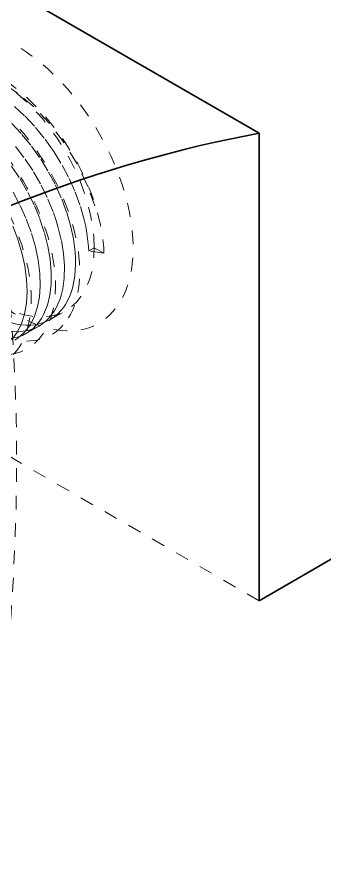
# Model space of a CAD drawing. Header units: millimetres. Extents: x -742 to 742, y -525 to 525.
# Drawn here: x 459 to 481.5, y 147.9 to 210.3 of the extents above; entities that cross this region are included whole.
import ezdxf

# ---------------------------------------------------------------- set-up
doc = ezdxf.new("R2010")
doc.units = ezdxf.units.MM
doc.linetypes.add('虚线', pattern=[2, 1, -1])
doc.layers.get('0').update_dxf_attribs({"lineweight": 35})
doc.layers.add('粗实线层', color=7, linetype='Continuous', lineweight=35)
doc.layers.add('虚线层', color=6, linetype='虚线', lineweight=18)

# ---------------------------------------------------------------- blocks, each defined once
blk = doc.blocks.new('*X14')
for p, q in [((-316.644, -14.033), (-224.72, -67.106)), ((-224.72, -67.106), (-224.72, -101.165)), ((-224.72, -101.165), (-179.453, -75.03))]:
    blk.add_line(p, q)
blk.add_ellipse((-260.075, -207.31), major_axis=(-77.5, -134.234), ratio=0.57735, start_param=3.598535, end_param=3.926987)
at = {"layer": '虚线层', "color": 7}
for p, q in [((-236.741, -75.445), (-237.149, -75.681)), ((-236.034, -75.854), (-237.149, -75.681)), ((-236.034, -75.854), (-236.741, -75.445)), ((-239.953, -80.682), (-238.812, -80.023)), ((-241.72, -81.702), (-240.764, -81.151)), ((-224.72, -101.165), (-250.075, -86.526))]:
    blk.add_line(p, q, dxfattribs=at)
for points in [[(-242.556, -65.15), (-241.788, -65.862), (-241.018, -66.689), (-240.33, -67.54), (-240.003, -67.989), (-239.694, -68.443), (-239.087, -69.435), (-238.575, -70.407), (-238.134, -71.394), (-237.753, -72.435), (-237.474, -73.417), (-237.365, -73.905), (-237.279, -74.378), (-237.166, -75.351), (-237.149, -75.681)], [(-238.834, -79.577), (-238.527, -78.977), (-238.403, -78.642), (-238.301, -78.292), (-238.152, -77.491), (-238.098, -76.661), (-238.102, -76.22), (-238.128, -75.775), (-238.254, -74.795), (-238.462, -73.832), (-238.754, -72.849), (-239.147, -71.807), (-239.597, -70.821), (-240.117, -69.852), (-240.732, -68.864), (-241.377, -67.968), (-242.073, -67.126), (-242.849, -66.31)], [(-242.479, -68.079), (-241.779, -69), (-241.168, -69.922), (-240.619, -70.879), (-240.115, -71.91), (-239.713, -72.902), (-239.54, -73.402), (-239.39, -73.891), (-239.137, -74.915), (-238.982, -75.859), (-238.913, -76.764), (-238.934, -77.66), (-239.043, -78.45), (-239.13, -78.822), (-239.236, -79.169), (-239.528, -79.838), (-239.65, -80.049)], [(-236.693, -72.4), (-237.216, -70.977), (-237.995, -69.347), (-238.934, -67.809), (-240.009, -66.395), (-241.141, -65.192), (-242.337, -64.178), (-242.967, -63.744)], [(-241.72, -81.702), (-241.714, -81.699), (-241.201, -81.323), (-240.783, -80.861), (-240.599, -80.592), (-240.437, -80.304), (-240.157, -79.623), (-239.976, -78.895), (-239.881, -78.097), (-239.873, -77.192), (-239.953, -76.281), (-240.119, -75.331), (-240.383, -74.304), (-240.718, -73.314), (-241.133, -72.324), (-241.647, -71.296), (-242.205, -70.343), (-242.823, -69.425)], [(-242.747, -82.121), (-242.348, -81.582), (-242.047, -80.976), (-241.824, -80.284), (-241.68, -79.477), (-241.63, -78.642), (-241.669, -77.754), (-241.803, -76.774), (-242.017, -75.809), (-242.313, -74.824), (-242.709, -73.781)], [(-242.657, -71.41), (-242.142, -72.381), (-241.699, -73.369), (-241.313, -74.411), (-241.027, -75.393), (-240.824, -76.354), (-240.703, -77.329), (-240.679, -78.212), (-240.699, -78.636), (-240.741, -79.038), (-240.897, -79.835), (-241.129, -80.514), (-241.441, -81.108), (-241.85, -81.633), (-242.313, -82.031), (-242.533, -82.171)], [(-239.952, -80.682), (-239.883, -80.64), (-239.631, -80.468), (-239.4, -80.272), (-238.966, -79.776), (-238.834, -79.577)], [(-239.65, -80.049), (-240.032, -80.557), (-240.252, -80.776), (-240.485, -80.967), (-240.764, -81.15)], [(-243.484, -80.699), (-243.145, -80.824), (-242.39, -81.022), (-242.082, -81.069)], [(-242.082, -81.069), (-241.704, -81.097), (-241.373, -81.093), (-241.057, -81.061), (-240.932, -81.04)], [(-240.932, -81.04), (-240.427, -80.903), (-239.952, -80.682)], [(-242.335, -81.568), (-242.95, -81.534), (-243.626, -81.397)], [(-241.248, -81.374), (-241.61, -81.481), (-241.922, -81.537), (-242.241, -81.565), (-242.335, -81.568)], [(-240.764, -81.15), (-241.031, -81.287), (-241.248, -81.374)], [(-242.868, -82.087), (-242.264, -81.947), (-241.979, -81.835), (-241.72, -81.702)]]:
    blk.add_lwpolyline(points, dxfattribs=at)
for centre, major_axis, start_param, end_param in [((-351.999, -154.237), (-77.5, -134.234), 1.611946, 3.100445), ((-242.397, -70.546), (-6, 10.392), 1.714002, 7.784951), ((-243.812, -71.363), (-5, 8.66), 5.37802, 10.210176), ((-243.812, -71.363), (-5, 8.66), 3.926991, 5.37802)]:
    blk.add_ellipse(centre, major_axis=major_axis, ratio=0.57735, start_param=start_param, end_param=end_param, dxfattribs=at)
for points, knots in [([(-236.034, -75.854), (-236.101, -73.718), (-236.869, -71.216), (-239.492, -66.602), (-241.31, -64.56), (-245.177, -61.94), (-247.17, -61.401), (-250.417, -62.124), (-251.623, -63.377), (-252.694, -67.121), (-252.545, -69.559), (-250.973, -74.492), (-249.576, -76.916), (-246.214, -80.612), (-244.301, -81.831), (-240.899, -82.481), (-239.461, -81.906), (-238.622, -80.564)], [0, 0, 0, 0, 599.620123, 599.620123, 1199.240247, 1199.240247, 1798.86037, 1798.86037, 2398.480494, 2398.480494, 2998.100617, 2998.100617, 3597.72074, 3597.72074, 4197.340864, 4197.340864, 4796.960987, 4796.960987, 4796.960987, 4796.960987]), ([(-238.622, -80.564), (-237.783, -79.222), (-237.573, -77.159), (-238.528, -72.527), (-239.683, -70.026), (-242.861, -65.795), (-244.84, -64.127), (-248.719, -62.452), (-250.566, -62.471), (-253.276, -64.228), (-254.102, -65.942), (-254.356, -70.292), (-253.782, -72.866), (-251.521, -77.674), (-249.868, -79.84), (-246.289, -82.742), (-244.419, -83.438), (-242.897, -83.23)], [0, 0, 0, 0, 598.861763, 598.861763, 1197.723527, 1197.723527, 1796.58529, 1796.58529, 2395.447054, 2395.447054, 2994.308817, 2994.308817, 3593.17058, 3593.17058, 4192.032344, 4192.032344, 4790.894107, 4790.894107, 4790.894107, 4790.894107]), ([(-242.897, -83.23), (-241.375, -83.023), (-240.256, -81.92), (-239.342, -78.434), (-239.564, -76.104), (-241.301, -71.328), (-242.791, -68.954), (-246.378, -65.315), (-248.424, -64.104), (-252.136, -63.458), (-253.75, -64.034), (-255.801, -66.745), (-256.209, -68.84), (-255.64, -73.591), (-254.673, -76.178), (-251.838, -80.633), (-250.015, -82.437), (-248.203, -83.425)], [0, 0, 0, 0, 596.605774, 596.605774, 1193.211548, 1193.211548, 1789.817322, 1789.817322, 2386.423096, 2386.423096, 2983.02887, 2983.02887, 3579.634644, 3579.634644, 4176.240419, 4176.240419, 4772.846193, 4772.846193, 4772.846193, 4772.846193]), ([(-248.203, -83.425), (-246.392, -84.413), (-244.657, -84.552), (-242.133, -83.096), (-241.385, -81.521), (-241.284, -77.402), (-241.934, -74.919), (-244.374, -70.235), (-246.13, -68.104), (-249.96, -65.235), (-251.979, -64.54), (-255.352, -64.959), (-256.658, -66.068), (-257.957, -69.605), (-257.931, -71.982), (-256.574, -76.908), (-255.266, -79.383), (-253.63, -81.332)], [0, 0, 0, 0, 595.690465, 595.690465, 1191.380929, 1191.380929, 1787.071394, 1787.071394, 2382.761859, 2382.761859, 2978.452323, 2978.452323, 3574.142788, 3574.142788, 4169.833253, 4169.833253, 4765.523717, 4765.523717, 4765.523717, 4765.523717])]:
    blk.add_open_spline(points, degree=3, knots=knots, dxfattribs=at)
blk = doc.blocks.new('*X13')
at = {"color": 0, "linetype": 'ByBlock'}
blk.add_blockref('*X14', (0, 0), dxfattribs=at)

msp = doc.modelspace()

# ---------------------------------------------------------------- block references
at = {"layer": '粗实线层'}
msp.add_blockref('*X13', (701.402, 268.935), dxfattribs=at)

doc.saveas('drawing.dxf')
